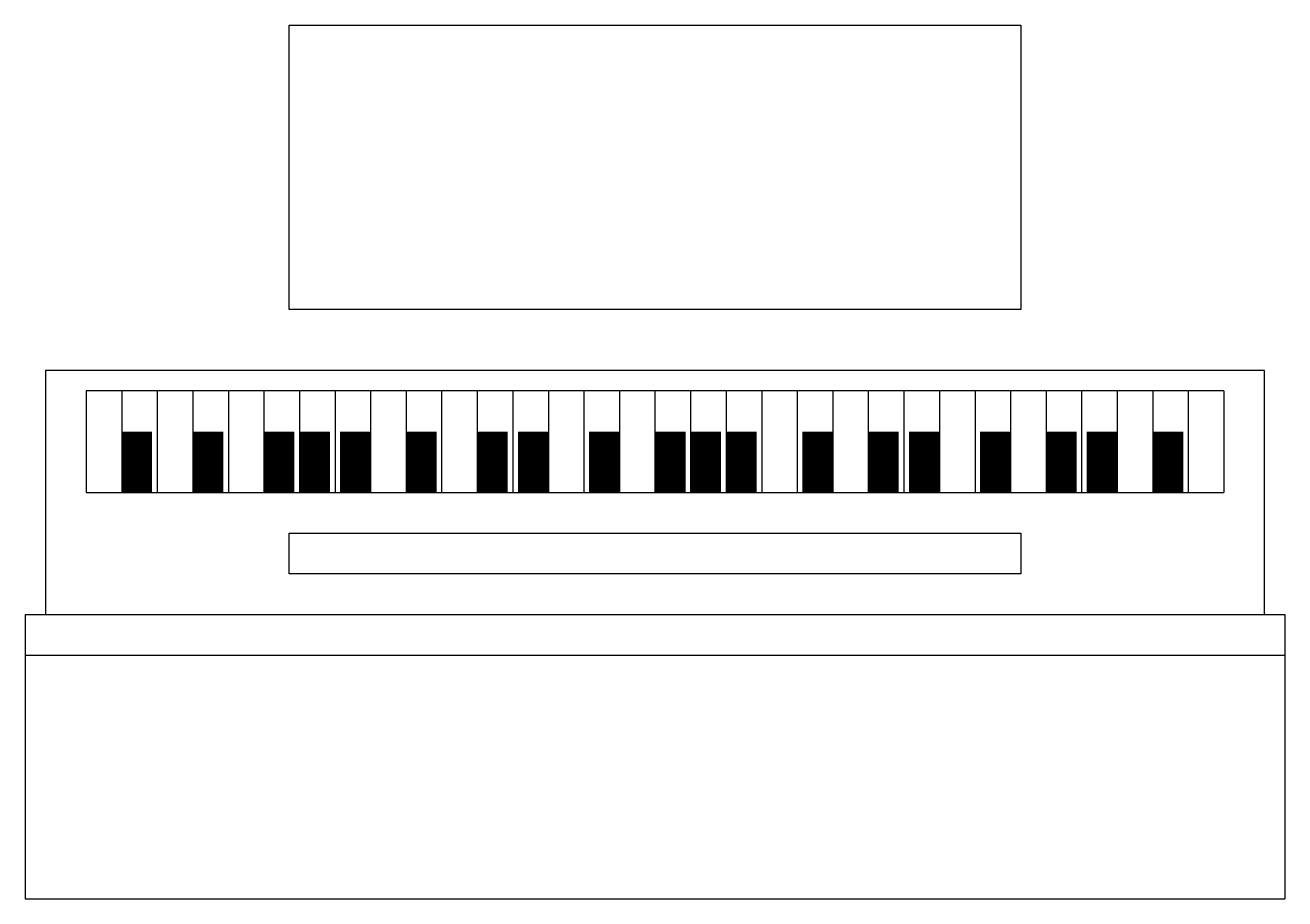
# Model space of a CAD drawing. Extents: x -4128 to -2702, y 1624 to 2613.
import ezdxf

# ---------------------------------------------------------------- set-up
doc = ezdxf.new("R2010")
doc.units = 0
doc.header["$MEASUREMENT"] = 0
doc.layers.add('2D', color=7, linetype='CONTINUOUS')

msp = doc.modelspace()

# ---------------------------------------------------------------- linework, layer by layer
at = {"layer": '2D', "color": 4, "linetype": 'BYBLOCK'}
for p, q in [((-4105.4, 2221.6), (-4105.4, 1945.6)), ((-2725.4, 2221.6), (-4105.4, 2221.6)), ((-2725.4, 1945.6), (-2725.4, 2221.6)), ((-4128.4, 1945.6), (-2702.4, 1945.6)), ((-4128.4, 1945.6), (-4128.4, 1623.6)), ((-2702.4, 1945.6), (-2702.4, 1623.6)), ((-4128.4, 1623.6), (-2702.4, 1623.6))]:
    msp.add_line(p, q, dxfattribs=at)
at = {"layer": '2D', "color": 2, "linetype": 'BYBLOCK'}
for p, q in [((-2771.4, 2198.6), (-4059.4, 2198.6)), ((-4059.4, 2198.6), (-4059.4, 2083.6)), ((-4019.1, 2198.6), (-4019.1, 2083.6)), ((-3978.9, 2198.6), (-3978.9, 2083.6)), ((-3938.6, 2198.6), (-3938.6, 2083.6)), ((-3898.4, 2198.6), (-3898.4, 2083.6)), ((-3858.1, 2198.6), (-3858.1, 2083.6)), ((-3817.9, 2198.6), (-3817.9, 2083.6)), ((-3777.6, 2198.6), (-3777.6, 2083.6)), ((-3737.4, 2198.6), (-3737.4, 2083.6)), ((-3697.1, 2198.6), (-3697.1, 2083.6)), ((-3656.9, 2198.6), (-3656.9, 2083.6)), ((-3616.6, 2198.6), (-3616.6, 2083.6)), ((-3576.4, 2198.6), (-3576.4, 2083.6)), ((-3536.1, 2198.6), (-3536.1, 2083.6)), ((-3495.9, 2198.6), (-3495.9, 2083.6)), ((-3455.6, 2198.6), (-3455.6, 2083.6)), ((-3415.4, 2198.6), (-3415.4, 2083.6)), ((-3375.1, 2198.6), (-3375.1, 2083.6)), ((-3334.9, 2198.6), (-3334.9, 2083.6)), ((-3294.6, 2198.6), (-3294.6, 2083.6)), ((-3254.4, 2198.6), (-3254.4, 2083.6)), ((-3214.1, 2198.6), (-3214.1, 2083.6)), ((-3173.9, 2198.6), (-3173.9, 2083.6)), ((-3133.6, 2198.6), (-3133.6, 2083.6)), ((-3093.4, 2198.6), (-3093.4, 2083.6)), ((-3053.1, 2198.6), (-3053.1, 2083.6)), ((-3012.9, 2198.6), (-3012.9, 2083.6)), ((-2972.6, 2198.6), (-2972.6, 2083.6)), ((-2932.4, 2198.6), (-2932.4, 2083.6)), ((-2892.1, 2198.6), (-2892.1, 2083.6)), ((-2851.9, 2198.6), (-2851.9, 2083.6)), ((-2811.6, 2198.6), (-2811.6, 2083.6)), ((-2771.4, 2198.6), (-2771.4, 2083.6)), ((-4059.4, 2083.6), (-2771.4, 2083.6)), ((-3829.4, 1991.6), (-3829.4, 2037.6)), ((-3829.4, 2037.6), (-3001.4, 2037.6)), ((-3001.4, 2037.6), (-3001.4, 1991.6)), ((-3001.4, 1991.6), (-3829.4, 1991.6)), ((-4128.4, 1899.6), (-2702.4, 1899.6))]:
    msp.add_line(p, q, dxfattribs=at)
at = {"layer": '2D', "color": 4, "linetype": 'BYBLOCK'}
msp.add_lwpolyline([(-3001.4, 2290.6), (-3829.4, 2290.6), (-3829.4, 2612.6), (-3001.4, 2612.6)], close=True, dxfattribs=at)
at = {"layer": '2D', "color": 2, "linetype": 'BYBLOCK', "const_width": 34.5}
for points in [[(-4001.9, 2083.6), (-4001.9, 2152.6)], [(-3921.4, 2083.6), (-3921.4, 2152.6)], [(-3840.9, 2083.6), (-3840.9, 2152.6)], [(-3800.6, 2083.6), (-3800.6, 2152.6)], [(-3754.6, 2083.6), (-3754.6, 2152.6)], [(-3679.9, 2083.6), (-3679.9, 2152.6)], [(-3599.4, 2083.6), (-3599.4, 2152.6)], [(-3553.4, 2083.6), (-3553.4, 2152.6)], [(-3472.9, 2083.6), (-3472.9, 2152.6)], [(-3398.1, 2083.6), (-3398.1, 2152.6)], [(-3357.9, 2083.6), (-3357.9, 2152.6)], [(-3317.6, 2083.6), (-3317.6, 2152.6)], [(-3231.4, 2083.6), (-3231.4, 2152.6)], [(-3156.6, 2083.6), (-3156.6, 2152.6)], [(-3110.6, 2083.6), (-3110.6, 2152.6)], [(-3030.1, 2083.6), (-3030.1, 2152.6)], [(-2955.4, 2083.6), (-2955.4, 2152.6)], [(-2909.4, 2083.6), (-2909.4, 2152.6)], [(-2834.6, 2083.6), (-2834.6, 2152.6)]]:
    msp.add_lwpolyline(points, dxfattribs=at)

doc.saveas('drawing.dxf')
